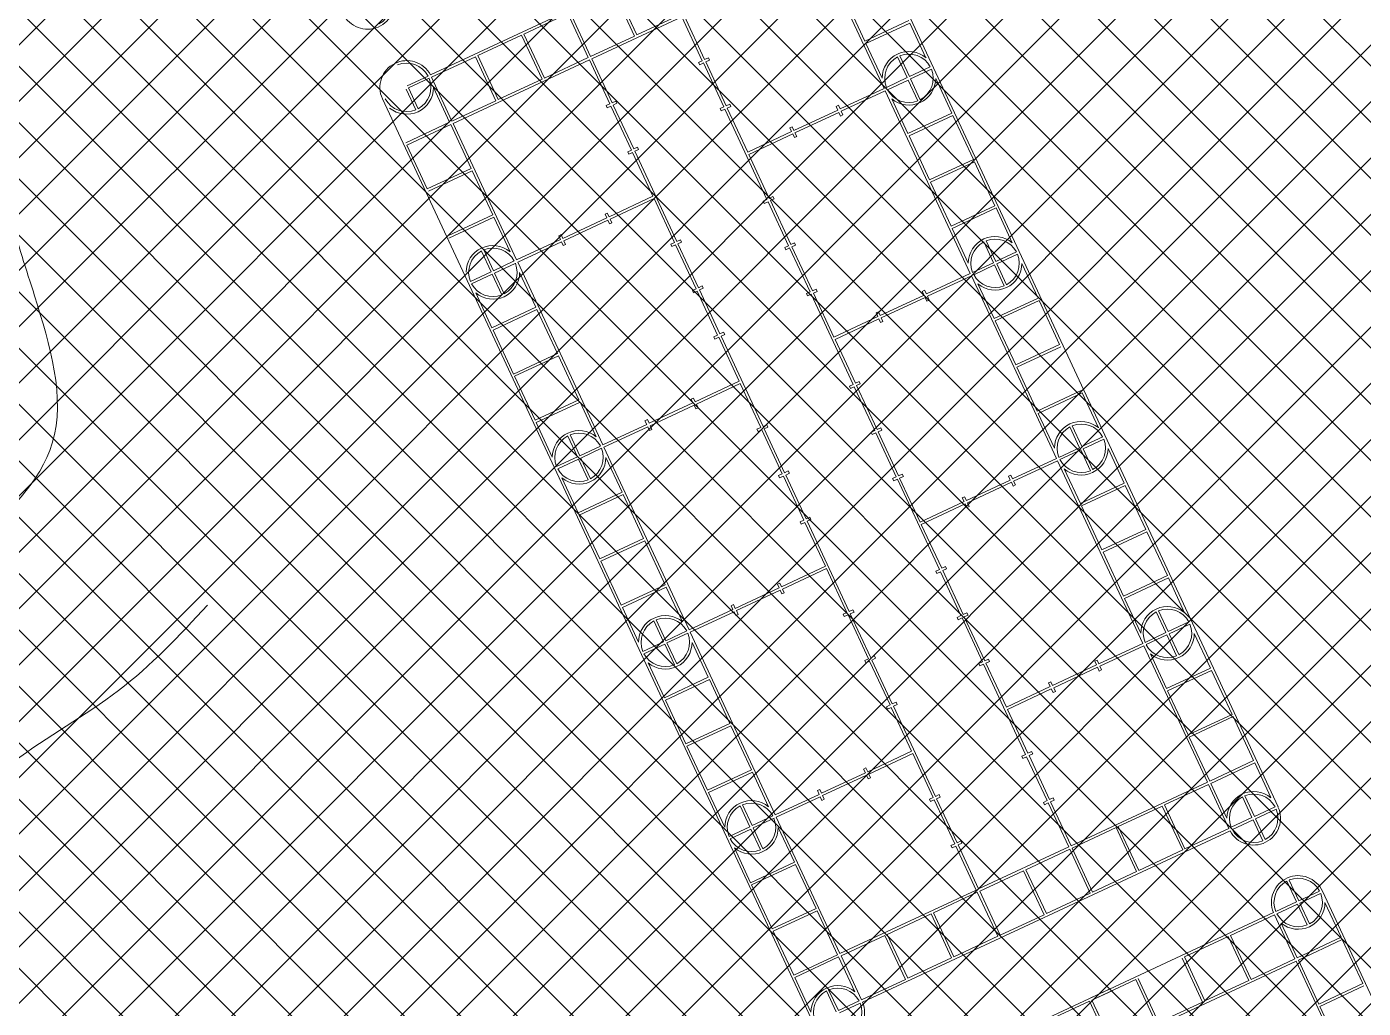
# Model space of a CAD drawing. Header units: millimetres. Extents: x 5637 to 6048, y 3385 to 3927.
# Drawn here: x 5875.78 to 5896.75, y 3644.55 to 3659.94 of the extents above; entities that cross this region are included whole.
import ezdxf

# ---------------------------------------------------------------- set-up
doc = ezdxf.new("R2010")
doc.units = ezdxf.units.MM
doc.layers.add('1', color=19, linetype='Continuous', lineweight=15)
doc.layers.add('hatch', color=253, linetype='Continuous', lineweight=13)
doc.layers.add('Contour Lines', color=253, linetype='Continuous')
doc.layers.add('plants1', color=7, linetype='Continuous', true_color=0x89ee5d)
pattern_1 = [(45, (2816.3681, -1263.7476), (-0.265165043, 0.265165043), []), (135, (2816.3681, -1263.7476), (-0.79549513, 0.265165043), [0.9375, -0.5625])]
pattern_2 = [(45, (2816.3681, -1263.7476), (-0.44194174, 0.44194174), []), (135, (2816.3681, -1263.7476), (-0.44194174, -0.44194174), [])]

# ---------------------------------------------------------------- blocks, each defined once
blk = doc.blocks.new('4125')
at = {"lineweight": 20, "ltscale": 0.5}
for p, q in [((3321.026, 4942.089), (3320.874, 4942.415)), ((3321.062, 4942.106), (3320.91, 4942.431)), ((3320.7, 4941.937), (3321.026, 4942.089)), ((3321.062, 4942.106), (3321.388, 4942.258)), ((3321.079, 4942.069), (3321.404, 4942.221)), ((3321.433, 4942.257), (3328.195, 4927.756)), ((3314.898, 4939.232), (3320.663, 4941.92)), ((3319.991, 4941.562), (3320.68, 4941.883)), ((3320.68, 4941.883), (3321.001, 4941.195)), ((3320.717, 4941.901), (3321.042, 4942.052)), ((3321.194, 4941.727), (3321.042, 4942.052)), ((3321.231, 4941.744), (3321.079, 4942.069)), ((3321.472, 4942.078), (3321.726, 4941.533)), ((3320.783, 4941.756), (3321.037, 4941.212)), ((3319.266, 4941.224), (3319.955, 4941.545)), ((3319.955, 4941.545), (3320.276, 4940.857)), ((3319.991, 4941.562), (3320.312, 4940.873)), ((3321.037, 4941.212), (3321.726, 4941.533)), ((3321.054, 4941.175), (3321.743, 4941.496)), ((3321.743, 4941.496), (3322.064, 4940.808)), ((3318.879, 4940.161), (3321.018, 4941.158)), ((3319.23, 4941.207), (3319.551, 4940.518)), ((3319.266, 4941.224), (3319.587, 4940.535)), ((3320.312, 4940.873), (3321.001, 4941.195)), ((3321.018, 4941.158), (3322.015, 4939.02)), ((3321.054, 4941.175), (3321.375, 4940.486)), ((3317.816, 4940.548), (3318.505, 4940.869)), ((3318.505, 4940.869), (3318.826, 4940.18)), ((3318.541, 4940.886), (3318.862, 4940.197)), ((3319.587, 4940.535), (3320.276, 4940.857)), ((3317.8, 4940.584), (3318.125, 4940.736)), ((3317.816, 4940.548), (3318.142, 4940.7)), ((3321.375, 4940.486), (3322.064, 4940.808)), ((3321.392, 4940.45), (3322.081, 4940.771)), ((3317.091, 4940.21), (3317.78, 4940.531)), ((3317.78, 4940.531), (3318.101, 4939.842)), ((3317.816, 4940.548), (3318.137, 4939.859)), ((3318.862, 4940.197), (3319.551, 4940.518)), ((3321.392, 4940.45), (3321.714, 4939.761)), ((3317.412, 4939.521), (3317.091, 4940.21)), ((3318.137, 4939.859), (3317.883, 4940.404)), ((3316.366, 4939.872), (3317.055, 4940.193)), ((3317.376, 4939.504), (3317.055, 4940.193)), ((3317.429, 4939.485), (3318.843, 4940.144)), ((3318.137, 4939.859), (3318.826, 4940.18)), ((3318.843, 4940.144), (3319.164, 4939.455)), ((3318.879, 4940.161), (3319.2, 4939.472)), ((3321.714, 4939.761), (3322.402, 4940.083)), ((3321.73, 4939.725), (3322.419, 4940.046)), ((3322.419, 4940.046), (3322.673, 4939.502)), ((3315.641, 4939.534), (3316.33, 4939.855)), ((3316.33, 4939.855), (3316.651, 4939.166)), ((3316.366, 4939.872), (3316.687, 4939.183)), ((3317.412, 4939.521), (3318.101, 4939.842)), ((3321.73, 4939.725), (3321.985, 4939.18)), ((3314.915, 4939.195), (3315.605, 4939.517)), ((3315.254, 4938.471), (3317.393, 4939.468)), ((3315.605, 4939.517), (3315.926, 4938.828)), ((3315.641, 4939.534), (3315.962, 4938.845)), ((3316.687, 4939.183), (3317.376, 4939.504)), ((3317.714, 4938.779), (3317.393, 4939.468)), ((3317.75, 4938.796), (3317.429, 4939.485)), ((3319.164, 4939.455), (3319.106, 4939.428)), ((3319.123, 4939.392), (3319.106, 4939.428)), ((3319.181, 4939.419), (3319.123, 4939.392)), ((3319.181, 4939.419), (3319.502, 4938.73)), ((3319.259, 4939.499), (3319.2, 4939.472)), ((3319.276, 4939.463), (3319.217, 4939.436)), ((3319.217, 4939.436), (3319.538, 4938.747)), ((3319.276, 4939.463), (3319.259, 4939.499)), ((3322.378, 4939.189), (3322.226, 4939.514)), ((3322.414, 4939.205), (3322.262, 4939.531)), ((3314.536, 4939.063), (3314.862, 4939.215)), ((3314.553, 4939.027), (3314.88, 4939.179)), ((3315.237, 4938.507), (3314.916, 4939.196)), ((3315.962, 4938.845), (3316.651, 4939.166)), ((3322.378, 4939.189), (3322.052, 4939.037)), ((3322.74, 4939.357), (3322.414, 4939.205)), ((3322.757, 4939.321), (3322.431, 4939.169)), ((3322.583, 4938.843), (3322.431, 4939.169)), ((3322.825, 4939.177), (3323.079, 4938.633)), ((3314.669, 4938.684), (3314.517, 4939.01)), ((3314.705, 4938.701), (3314.553, 4939.027)), ((3315.201, 4938.49), (3314.947, 4939.035)), ((3322.015, 4939.02), (3321.326, 4938.698)), ((3322.032, 4938.983), (3321.343, 4938.662)), ((3322.032, 4938.983), (3323.368, 4936.119)), ((3322.395, 4939.152), (3322.069, 4939)), ((3322.547, 4938.827), (3322.395, 4939.152)), ((3320.908, 4924.358), (3314.146, 4938.859)), ((3315.237, 4938.507), (3315.926, 4938.828)), ((3317.714, 4938.779), (3317.656, 4938.752)), ((3317.673, 4938.716), (3317.656, 4938.752)), ((3317.731, 4938.743), (3317.673, 4938.716)), ((3318.052, 4938.054), (3317.731, 4938.743)), ((3317.809, 4938.823), (3317.75, 4938.796)), ((3317.825, 4938.787), (3317.767, 4938.76)), ((3318.088, 4938.071), (3317.767, 4938.76)), ((3317.825, 4938.787), (3317.809, 4938.823)), ((3319.597, 4938.774), (3319.538, 4938.747)), ((3319.614, 4938.738), (3319.555, 4938.711)), ((3319.614, 4938.738), (3319.597, 4938.774)), ((3321.299, 4938.756), (3321.263, 4938.739)), ((3321.263, 4938.739), (3321.29, 4938.681)), ((3321.299, 4938.756), (3321.326, 4938.698)), ((3322.136, 4938.856), (3322.39, 4938.311)), ((3319.502, 4938.73), (3319.444, 4938.703)), ((3319.461, 4938.667), (3319.444, 4938.703)), ((3319.519, 4938.694), (3319.461, 4938.667)), ((3319.519, 4938.694), (3320.178, 4937.28)), ((3319.555, 4938.711), (3319.877, 4938.022)), ((3321.29, 4938.681), (3320.601, 4938.36)), ((3321.307, 4938.645), (3320.618, 4938.324)), ((3321.307, 4938.645), (3321.334, 4938.587)), ((3321.37, 4938.604), (3321.334, 4938.587)), ((3321.343, 4938.662), (3321.37, 4938.604)), ((3322.39, 4938.311), (3323.079, 4938.633)), ((3322.407, 4938.275), (3323.095, 4938.596)), ((3323.095, 4938.596), (3323.417, 4937.908)), ((3314.512, 4938.169), (3315.201, 4938.49)), ((3314.529, 4938.132), (3315.218, 4938.454)), ((3315.539, 4937.765), (3315.218, 4938.454)), ((3316.251, 4936.332), (3315.254, 4938.471)), ((3320.565, 4938.343), (3319.877, 4938.022)), ((3320.574, 4938.418), (3320.538, 4938.401)), ((3320.538, 4938.401), (3320.565, 4938.343)), ((3320.574, 4938.418), (3320.601, 4938.36)), ((3320.618, 4938.324), (3320.645, 4938.265)), ((3314.85, 4937.444), (3314.529, 4938.132)), ((3320.582, 4938.307), (3319.893, 4937.986)), ((3320.582, 4938.307), (3320.609, 4938.249)), ((3320.645, 4938.265), (3320.609, 4938.249)), ((3322.407, 4938.275), (3322.728, 4937.586)), ((3318.052, 4938.054), (3317.994, 4938.027)), ((3318.011, 4937.991), (3317.994, 4938.027)), ((3318.069, 4938.018), (3318.011, 4937.991)), ((3318.39, 4937.329), (3318.069, 4938.018)), ((3318.147, 4938.098), (3318.088, 4938.071)), ((3318.164, 4938.062), (3318.105, 4938.035)), ((3318.765, 4936.621), (3318.105, 4938.035)), ((3318.164, 4938.062), (3318.147, 4938.098)), ((3319.893, 4937.986), (3320.215, 4937.297)), ((3322.728, 4937.586), (3323.417, 4937.908)), ((3314.85, 4937.444), (3315.539, 4937.765)), ((3314.867, 4937.407), (3315.556, 4937.729)), ((3315.877, 4937.04), (3315.556, 4937.729)), ((3322.745, 4937.55), (3323.434, 4937.871)), ((3323.434, 4937.871), (3323.755, 4937.182)), ((3322.745, 4937.55), (3323.066, 4936.861)), ((3318.39, 4937.329), (3317.701, 4937.008)), ((3318.407, 4937.293), (3317.718, 4936.972)), ((3318.728, 4936.604), (3318.407, 4937.293)), ((3320.178, 4937.28), (3320.12, 4937.253)), ((3320.273, 4937.324), (3320.215, 4937.297)), ((3320.29, 4937.288), (3320.232, 4937.261)), ((3320.29, 4937.288), (3320.273, 4937.324)), ((3317.674, 4937.066), (3317.638, 4937.049)), ((3317.674, 4937.066), (3317.701, 4937.008)), ((3320.137, 4937.217), (3320.12, 4937.253)), ((3320.195, 4937.244), (3320.137, 4937.217)), ((3320.195, 4937.244), (3320.516, 4936.555)), ((3320.232, 4937.261), (3320.553, 4936.572)), ((3323.066, 4936.861), (3323.755, 4937.182)), ((3323.083, 4936.825), (3323.772, 4937.146)), ((3323.772, 4937.146), (3324.026, 4936.601)), ((3315.17, 4936.71), (3315.877, 4937.04)), ((3315.187, 4936.674), (3315.894, 4937.004)), ((3316.148, 4936.459), (3315.894, 4937.004)), ((3317.665, 4936.991), (3316.976, 4936.67)), ((3317.682, 4936.955), (3316.993, 4936.633)), ((3317.638, 4937.049), (3317.665, 4936.991)), ((3317.682, 4936.955), (3317.709, 4936.896)), ((3317.745, 4936.913), (3317.709, 4936.896)), ((3317.718, 4936.972), (3317.745, 4936.913)), ((3316.94, 4936.653), (3316.251, 4936.332)), ((3316.949, 4936.728), (3316.913, 4936.711)), ((3316.913, 4936.711), (3316.94, 4936.653)), ((3316.949, 4936.728), (3316.976, 4936.67)), ((3318.823, 4936.648), (3318.765, 4936.621)), ((3318.84, 4936.612), (3318.823, 4936.648)), ((3323.083, 4936.825), (3323.337, 4936.28)), ((3315.853, 4936.146), (3315.701, 4936.471)), ((3315.853, 4936.146), (3315.701, 4936.471)), ((3315.889, 4936.163), (3315.737, 4936.488)), ((3316.957, 4936.617), (3316.268, 4936.295)), ((3316.957, 4936.617), (3316.984, 4936.558)), ((3317.02, 4936.575), (3316.984, 4936.558)), ((3316.993, 4936.633), (3317.02, 4936.575)), ((3318.728, 4936.604), (3318.67, 4936.577)), ((3318.687, 4936.541), (3318.67, 4936.577)), ((3318.745, 4936.568), (3318.687, 4936.541)), ((3319.066, 4935.879), (3318.745, 4936.568)), ((3318.84, 4936.612), (3318.781, 4936.585)), ((3319.103, 4935.896), (3318.781, 4936.585)), ((3320.516, 4936.555), (3320.458, 4936.528)), ((3320.475, 4936.492), (3320.458, 4936.528)), ((3320.533, 4936.519), (3320.475, 4936.492)), ((3320.533, 4936.519), (3320.855, 4935.83)), ((3320.611, 4936.599), (3320.553, 4936.572)), ((3320.628, 4936.563), (3320.57, 4936.536)), ((3320.57, 4936.536), (3320.891, 4935.847)), ((3320.628, 4936.563), (3320.611, 4936.599)), ((3323.73, 4936.288), (3323.578, 4936.614)), ((3323.767, 4936.305), (3323.615, 4936.631)), ((3324.092, 4936.457), (3323.767, 4936.305)), ((3316.215, 4936.315), (3315.889, 4936.163)), ((3316.231, 4936.278), (3315.906, 4936.126)), ((3317.604, 4933.431), (3316.268, 4936.295)), ((3323.73, 4936.288), (3323.405, 4936.136)), ((3323.747, 4936.252), (3323.421, 4936.1)), ((3323.899, 4935.926), (3323.747, 4936.252)), ((3324.109, 4936.421), (3323.783, 4936.269)), ((3323.935, 4935.943), (3323.783, 4936.269)), ((3324.177, 4936.277), (3324.431, 4935.732)), ((3315.853, 4936.146), (3315.527, 4935.994)), ((3315.869, 4936.109), (3315.544, 4935.958)), ((3316.021, 4935.784), (3315.869, 4936.109)), ((3316.021, 4935.784), (3315.869, 4936.109)), ((3316.058, 4935.801), (3315.906, 4936.126)), ((3316.553, 4935.59), (3316.299, 4936.134)), ((3323.368, 4936.119), (3322.679, 4935.798)), ((3323.385, 4936.083), (3322.695, 4935.762)), ((3323.385, 4936.083), (3324.72, 4933.219)), ((3315.864, 4935.269), (3315.61, 4935.813)), ((3319.066, 4935.879), (3319.008, 4935.852)), ((3319.025, 4935.816), (3319.008, 4935.852)), ((3319.083, 4935.843), (3319.025, 4935.816)), ((3319.404, 4935.154), (3319.083, 4935.843)), ((3319.161, 4935.923), (3319.103, 4935.896)), ((3319.178, 4935.887), (3319.12, 4935.86)), ((3319.441, 4935.171), (3319.12, 4935.86)), ((3319.178, 4935.887), (3319.161, 4935.923)), ((3320.855, 4935.83), (3320.796, 4935.803)), ((3320.813, 4935.767), (3320.796, 4935.803)), ((3320.949, 4935.874), (3320.891, 4935.847)), ((3320.966, 4935.838), (3320.908, 4935.811)), ((3320.908, 4935.811), (3321.229, 4935.122)), ((3320.966, 4935.838), (3320.949, 4935.874)), ((3322.651, 4935.856), (3322.615, 4935.839)), ((3322.615, 4935.839), (3322.642, 4935.781)), ((3322.651, 4935.856), (3322.679, 4935.798)), ((3323.488, 4935.956), (3323.742, 4935.411)), ((3315.864, 4935.269), (3316.553, 4935.59)), ((3320.871, 4935.794), (3320.813, 4935.767)), ((3320.871, 4935.794), (3321.531, 4934.38)), ((3322.642, 4935.781), (3321.954, 4935.46)), ((3322.659, 4935.745), (3321.97, 4935.424)), ((3322.659, 4935.745), (3322.686, 4935.686)), ((3322.723, 4935.703), (3322.686, 4935.686)), ((3322.695, 4935.762), (3322.723, 4935.703)), ((3323.742, 4935.411), (3324.431, 4935.732)), ((3323.759, 4935.375), (3324.448, 4935.696)), ((3324.448, 4935.696), (3324.769, 4935.007)), ((3315.881, 4935.232), (3316.57, 4935.553)), ((3316.891, 4934.865), (3316.57, 4935.553)), ((3321.917, 4935.443), (3321.229, 4935.122)), ((3321.934, 4935.407), (3321.246, 4935.086)), ((3321.926, 4935.518), (3321.89, 4935.501)), ((3321.89, 4935.501), (3321.917, 4935.443)), ((3321.926, 4935.518), (3321.954, 4935.46)), ((3321.934, 4935.407), (3321.961, 4935.348)), ((3321.97, 4935.424), (3321.998, 4935.365)), ((3316.202, 4934.543), (3315.881, 4935.232)), ((3319.499, 4935.198), (3319.441, 4935.171)), ((3319.516, 4935.162), (3319.499, 4935.198)), ((3321.998, 4935.365), (3321.961, 4935.348)), ((3323.759, 4935.375), (3324.08, 4934.686)), ((3319.404, 4935.154), (3319.346, 4935.127)), ((3319.363, 4935.09), (3319.346, 4935.127)), ((3319.421, 4935.118), (3319.363, 4935.09)), ((3319.743, 4934.429), (3319.421, 4935.118)), ((3319.516, 4935.162), (3319.458, 4935.135)), ((3320.117, 4933.721), (3319.458, 4935.135)), ((3321.246, 4935.086), (3321.567, 4934.397)), ((3324.08, 4934.686), (3324.769, 4935.007)), ((3324.097, 4934.65), (3324.786, 4934.971)), ((3316.202, 4934.543), (3316.891, 4934.865)), ((3316.219, 4934.507), (3316.908, 4934.828)), ((3317.229, 4934.14), (3316.908, 4934.828)), ((3324.097, 4934.65), (3324.418, 4933.961)), ((3316.541, 4933.818), (3316.219, 4934.507)), ((3319.743, 4934.429), (3319.054, 4934.108)), ((3319.759, 4934.393), (3319.071, 4934.071)), ((3320.081, 4933.704), (3319.759, 4934.393)), ((3321.531, 4934.38), (3321.472, 4934.353)), ((3321.489, 4934.317), (3321.472, 4934.353)), ((3321.548, 4934.344), (3321.489, 4934.317)), ((3321.548, 4934.344), (3321.869, 4933.655)), ((3321.625, 4934.424), (3321.567, 4934.397)), ((3321.642, 4934.388), (3321.584, 4934.361)), ((3321.584, 4934.361), (3321.905, 4933.672)), ((3321.642, 4934.388), (3321.625, 4934.424)), ((3316.541, 4933.818), (3317.229, 4934.14)), ((3319.027, 4934.166), (3318.99, 4934.149)), ((3318.99, 4934.149), (3319.018, 4934.091)), ((3319.027, 4934.166), (3319.054, 4934.108)), ((3324.418, 4933.961), (3325.107, 4934.282)), ((3324.435, 4933.925), (3325.124, 4934.246)), ((3325.124, 4934.246), (3325.378, 4933.701)), ((3316.557, 4933.782), (3317.246, 4934.103)), ((3317.5, 4933.559), (3317.246, 4934.103)), ((3319.018, 4934.091), (3318.329, 4933.77)), ((3319.034, 4934.054), (3318.346, 4933.733)), ((3319.034, 4934.054), (3319.062, 4933.996)), ((3319.098, 4934.013), (3319.062, 4933.996)), ((3319.071, 4934.071), (3319.098, 4934.013)), ((3324.435, 4933.925), (3324.689, 4933.38)), ((3316.811, 4933.237), (3316.557, 4933.782)), ((3318.292, 4933.753), (3317.604, 4933.431)), ((3318.309, 4933.716), (3317.621, 4933.395)), ((3318.302, 4933.828), (3318.265, 4933.811)), ((3318.265, 4933.811), (3318.292, 4933.753)), ((3318.302, 4933.828), (3318.329, 4933.77)), ((3318.309, 4933.716), (3318.337, 4933.658)), ((3318.346, 4933.733), (3318.373, 4933.675)), ((3320.081, 4933.704), (3320.022, 4933.677)), ((3320.175, 4933.748), (3320.117, 4933.721)), ((3320.192, 4933.712), (3320.134, 4933.684)), ((3320.192, 4933.712), (3320.175, 4933.748)), ((3325.083, 4933.388), (3324.931, 4933.714)), ((3325.119, 4933.405), (3324.967, 4933.731)), ((3317.205, 4933.246), (3317.053, 4933.571)), ((3317.241, 4933.262), (3317.089, 4933.588)), ((3318.373, 4933.675), (3318.337, 4933.658)), ((3320.039, 4933.64), (3320.022, 4933.677)), ((3320.098, 4933.668), (3320.039, 4933.64)), ((3320.419, 4932.979), (3320.098, 4933.668)), ((3320.455, 4932.996), (3320.134, 4933.684)), ((3321.869, 4933.655), (3321.811, 4933.628)), ((3321.827, 4933.592), (3321.811, 4933.628)), ((3321.886, 4933.619), (3321.827, 4933.592)), ((3321.886, 4933.619), (3322.207, 4932.93)), ((3321.963, 4933.699), (3321.905, 4933.672)), ((3321.98, 4933.663), (3321.922, 4933.636)), ((3321.922, 4933.636), (3322.243, 4932.947)), ((3321.98, 4933.663), (3321.963, 4933.699)), ((3325.445, 4933.557), (3325.119, 4933.405)), ((3325.462, 4933.521), (3325.136, 4933.369)), ((3317.567, 4933.414), (3317.241, 4933.262)), ((3317.584, 4933.378), (3317.258, 4933.226)), ((3318.956, 4930.531), (3317.621, 4933.395)), ((3325.083, 4933.388), (3324.757, 4933.236)), ((3325.1, 4933.352), (3324.774, 4933.2)), ((3325.252, 4933.026), (3325.1, 4933.352)), ((3325.288, 4933.043), (3325.136, 4933.369)), ((3325.529, 4933.377), (3325.783, 4932.832)), ((3317.205, 4933.246), (3316.879, 4933.094)), ((3317.222, 4933.209), (3316.896, 4933.057)), ((3317.374, 4932.883), (3317.222, 4933.209)), ((3317.41, 4932.9), (3317.258, 4933.226)), ((3317.906, 4932.69), (3317.651, 4933.234)), ((3324.72, 4933.219), (3324.031, 4932.898)), ((3324.737, 4933.183), (3324.048, 4932.862)), ((3324.737, 4933.183), (3326.073, 4930.319)), ((3317.217, 4932.368), (3316.963, 4932.913)), ((3320.419, 4932.979), (3320.36, 4932.952)), ((3320.377, 4932.915), (3320.36, 4932.952)), ((3320.436, 4932.942), (3320.377, 4932.915)), ((3320.757, 4932.254), (3320.436, 4932.942)), ((3320.513, 4933.023), (3320.455, 4932.996)), ((3320.53, 4932.987), (3320.472, 4932.959)), ((3320.793, 4932.271), (3320.472, 4932.959)), ((3320.53, 4932.987), (3320.513, 4933.023)), ((3322.207, 4932.93), (3322.149, 4932.903)), ((3322.166, 4932.866), (3322.149, 4932.903)), ((3322.224, 4932.894), (3322.166, 4932.866)), ((3322.224, 4932.894), (3322.883, 4931.48)), ((3322.301, 4932.974), (3322.243, 4932.947)), ((3322.318, 4932.938), (3322.26, 4932.911)), ((3322.26, 4932.911), (3322.581, 4932.222)), ((3322.318, 4932.938), (3322.301, 4932.974)), ((3323.995, 4932.881), (3323.306, 4932.56)), ((3324.004, 4932.956), (3323.968, 4932.939)), ((3323.968, 4932.939), (3323.995, 4932.881)), ((3324.004, 4932.956), (3324.031, 4932.898)), ((3324.84, 4933.056), (3325.095, 4932.511)), ((3317.217, 4932.368), (3317.906, 4932.69)), ((3317.234, 4932.332), (3317.922, 4932.653)), ((3318.244, 4931.964), (3317.922, 4932.653)), ((3324.012, 4932.845), (3323.323, 4932.524)), ((3324.012, 4932.845), (3324.039, 4932.786)), ((3324.075, 4932.803), (3324.039, 4932.786)), ((3324.048, 4932.862), (3324.075, 4932.803)), ((3325.095, 4932.511), (3325.783, 4932.832)), ((3325.111, 4932.475), (3325.8, 4932.796)), ((3325.8, 4932.796), (3326.121, 4932.107)), ((3323.27, 4932.543), (3322.581, 4932.222)), ((3323.287, 4932.507), (3322.598, 4932.185)), ((3323.279, 4932.618), (3323.243, 4932.601)), ((3323.243, 4932.601), (3323.27, 4932.543)), ((3323.279, 4932.618), (3323.306, 4932.56)), ((3323.287, 4932.507), (3323.314, 4932.448)), ((3323.35, 4932.465), (3323.314, 4932.448)), ((3323.323, 4932.524), (3323.35, 4932.465)), ((3325.111, 4932.475), (3325.433, 4931.786)), ((3317.555, 4931.643), (3317.234, 4932.332)), ((3320.757, 4932.254), (3320.699, 4932.227)), ((3320.851, 4932.298), (3320.793, 4932.271)), ((3320.868, 4932.262), (3320.81, 4932.234)), ((3321.469, 4930.821), (3320.81, 4932.234)), ((3320.868, 4932.262), (3320.851, 4932.298)), ((3320.715, 4932.19), (3320.699, 4932.227)), ((3320.774, 4932.217), (3320.715, 4932.19)), ((3321.095, 4931.529), (3320.774, 4932.217)), ((3322.598, 4932.185), (3322.919, 4931.497)), ((3325.433, 4931.786), (3326.121, 4932.107)), ((3325.45, 4931.75), (3326.138, 4932.071)), ((3326.138, 4932.071), (3326.459, 4931.382)), ((3317.555, 4931.643), (3318.244, 4931.964)), ((3317.572, 4931.607), (3318.261, 4931.928)), ((3318.582, 4931.239), (3318.261, 4931.928)), ((3317.893, 4930.918), (3317.572, 4931.607)), ((3325.45, 4931.75), (3325.771, 4931.061)), ((3321.095, 4931.529), (3320.406, 4931.207)), ((3321.112, 4931.492), (3320.423, 4931.171)), ((3321.433, 4930.804), (3321.112, 4931.492)), ((3322.883, 4931.48), (3322.825, 4931.453)), ((3322.842, 4931.416), (3322.825, 4931.453)), ((3322.9, 4931.444), (3322.842, 4931.416)), ((3322.9, 4931.444), (3323.221, 4930.755)), ((3322.978, 4931.524), (3322.919, 4931.497)), ((3322.995, 4931.488), (3322.936, 4931.46)), ((3322.936, 4931.46), (3323.257, 4930.772)), ((3322.995, 4931.488), (3322.978, 4931.524)), ((3317.893, 4930.918), (3318.582, 4931.239)), ((3317.91, 4930.882), (3318.599, 4931.203)), ((3318.853, 4930.658), (3318.599, 4931.203)), ((3320.37, 4931.191), (3319.681, 4930.869)), ((3320.379, 4931.266), (3320.343, 4931.249)), ((3320.343, 4931.249), (3320.37, 4931.191)), ((3320.379, 4931.266), (3320.406, 4931.207)), ((3325.771, 4931.061), (3326.459, 4931.382)), ((3325.788, 4931.025), (3326.476, 4931.346)), ((3326.476, 4931.346), (3326.73, 4930.801)), ((3320.387, 4931.154), (3319.698, 4930.833)), ((3320.387, 4931.154), (3320.414, 4931.096)), ((3320.45, 4931.113), (3320.414, 4931.096)), ((3320.423, 4931.171), (3320.45, 4931.113)), ((3325.788, 4931.025), (3326.042, 4930.48)), ((3318.164, 4930.337), (3317.91, 4930.882)), ((3319.645, 4930.852), (3318.956, 4930.531)), ((3319.662, 4930.816), (3318.973, 4930.495)), ((3319.654, 4930.928), (3319.618, 4930.911)), ((3319.618, 4930.911), (3319.645, 4930.852)), ((3319.654, 4930.928), (3319.681, 4930.869)), ((3319.662, 4930.816), (3319.689, 4930.758)), ((3319.725, 4930.775), (3319.689, 4930.758)), ((3319.698, 4930.833), (3319.725, 4930.775)), ((3321.433, 4930.804), (3321.375, 4930.776)), ((3321.392, 4930.74), (3321.375, 4930.776)), ((3321.45, 4930.767), (3321.392, 4930.74)), ((3321.771, 4930.079), (3321.45, 4930.767)), ((3321.528, 4930.848), (3321.469, 4930.821)), ((3321.544, 4930.811), (3321.486, 4930.784)), ((3321.807, 4930.095), (3321.486, 4930.784)), ((3321.544, 4930.811), (3321.528, 4930.848)), ((3323.316, 4930.799), (3323.257, 4930.772)), ((3323.333, 4930.763), (3323.316, 4930.799)), ((3326.435, 4930.488), (3326.283, 4930.814)), ((3326.471, 4930.505), (3326.319, 4930.831)), ((3318.557, 4930.345), (3318.405, 4930.671)), ((3318.594, 4930.362), (3318.442, 4930.688)), ((3323.221, 4930.755), (3323.163, 4930.728)), ((3323.18, 4930.691), (3323.163, 4930.728)), ((3323.238, 4930.719), (3323.18, 4930.691)), ((3323.238, 4930.719), (3323.559, 4930.03)), ((3323.333, 4930.763), (3323.274, 4930.735)), ((3323.274, 4930.735), (3323.596, 4930.047)), ((3326.797, 4930.657), (3326.471, 4930.505)), ((3326.814, 4930.621), (3326.488, 4930.469)), ((3318.919, 4930.514), (3318.594, 4930.362)), ((3318.936, 4930.478), (3318.61, 4930.326)), ((3320.308, 4927.631), (3318.973, 4930.495)), ((3326.435, 4930.488), (3326.109, 4930.336)), ((3326.452, 4930.452), (3326.126, 4930.3)), ((3326.604, 4930.126), (3326.452, 4930.452)), ((3326.64, 4930.143), (3326.488, 4930.469)), ((3326.882, 4930.477), (3327.136, 4929.932)), ((3318.557, 4930.345), (3318.231, 4930.193)), ((3318.574, 4930.309), (3318.248, 4930.157)), ((3318.726, 4929.983), (3318.574, 4930.309)), ((3318.762, 4930), (3318.61, 4930.326)), ((3319.258, 4929.789), (3319.004, 4930.334)), ((3326.073, 4930.319), (3325.384, 4929.998)), ((3326.089, 4930.283), (3325.401, 4929.962)), ((3326.089, 4930.283), (3327.087, 4928.144)), ((3326.193, 4930.156), (3326.447, 4929.611)), ((3318.569, 4929.468), (3318.315, 4930.013)), ((3321.771, 4930.079), (3321.713, 4930.051)), ((3321.73, 4930.015), (3321.713, 4930.051)), ((3321.788, 4930.042), (3321.73, 4930.015)), ((3322.109, 4929.354), (3321.788, 4930.042)), ((3321.866, 4930.123), (3321.807, 4930.095)), ((3321.883, 4930.086), (3321.824, 4930.059)), ((3322.145, 4929.37), (3321.824, 4930.059)), ((3321.883, 4930.086), (3321.866, 4930.123)), ((3323.559, 4930.03), (3323.501, 4930.003)), ((3323.518, 4929.966), (3323.501, 4930.003)), ((3323.576, 4929.993), (3323.518, 4929.966)), ((3323.576, 4929.993), (3324.235, 4928.58)), ((3323.654, 4930.074), (3323.596, 4930.047)), ((3323.671, 4930.038), (3323.612, 4930.01)), ((3323.612, 4930.01), (3323.934, 4929.322)), ((3323.671, 4930.038), (3323.654, 4930.074)), ((3325.347, 4929.981), (3324.659, 4929.66)), ((3325.364, 4929.945), (3324.676, 4929.623)), ((3325.357, 4930.056), (3325.32, 4930.039)), ((3325.32, 4930.039), (3325.347, 4929.981)), ((3325.357, 4930.056), (3325.384, 4929.998)), ((3325.364, 4929.945), (3325.392, 4929.886)), ((3325.401, 4929.962), (3325.428, 4929.903)), ((3326.447, 4929.611), (3327.136, 4929.932)), ((3318.569, 4929.468), (3319.258, 4929.789)), ((3318.586, 4929.432), (3319.275, 4929.753)), ((3319.596, 4929.064), (3319.275, 4929.753)), ((3324.632, 4929.718), (3324.595, 4929.701)), ((3324.632, 4929.718), (3324.659, 4929.66)), ((3325.428, 4929.903), (3325.392, 4929.886)), ((3326.464, 4929.575), (3327.153, 4929.896)), ((3327.153, 4929.896), (3327.474, 4929.207)), ((3324.622, 4929.643), (3323.934, 4929.322)), ((3324.639, 4929.607), (3323.951, 4929.285)), ((3324.595, 4929.701), (3324.622, 4929.643)), ((3324.639, 4929.607), (3324.667, 4929.548)), ((3324.703, 4929.565), (3324.667, 4929.548)), ((3324.676, 4929.623), (3324.703, 4929.565)), ((3326.464, 4929.575), (3326.785, 4928.886)), ((3318.907, 4928.743), (3318.586, 4929.432)), ((3322.109, 4929.354), (3322.051, 4929.326)), ((3322.068, 4929.29), (3322.051, 4929.326)), ((3322.126, 4929.317), (3322.068, 4929.29)), ((3322.447, 4928.628), (3322.126, 4929.317)), ((3322.204, 4929.398), (3322.145, 4929.37)), ((3322.221, 4929.361), (3322.162, 4929.334)), ((3322.822, 4927.92), (3322.162, 4929.334)), ((3322.221, 4929.361), (3322.204, 4929.398)), ((3323.951, 4929.285), (3324.272, 4928.597)), ((3326.785, 4928.886), (3327.474, 4929.207)), ((3326.802, 4928.85), (3327.491, 4929.171)), ((3327.491, 4929.171), (3327.812, 4928.482)), ((3318.907, 4928.743), (3319.596, 4929.064)), ((3318.924, 4928.707), (3319.613, 4929.028)), ((3319.934, 4928.339), (3319.613, 4929.028)), ((3319.245, 4928.018), (3318.924, 4928.707)), ((3326.802, 4928.85), (3327.123, 4928.161)), ((3322.447, 4928.628), (3321.759, 4928.307)), ((3322.464, 4928.592), (3321.775, 4928.271)), ((3322.785, 4927.903), (3322.464, 4928.592)), ((3324.235, 4928.58), (3324.177, 4928.552)), ((3324.194, 4928.516), (3324.177, 4928.552)), ((3324.252, 4928.543), (3324.194, 4928.516)), ((3324.252, 4928.543), (3324.574, 4927.855)), ((3324.33, 4928.624), (3324.272, 4928.597)), ((3324.347, 4928.587), (3324.289, 4928.56)), ((3324.289, 4928.56), (3324.61, 4927.871)), ((3324.347, 4928.587), (3324.33, 4928.624)), ((3327.812, 4928.482), (3327.123, 4928.161)), ((3319.245, 4928.018), (3319.934, 4928.339)), ((3319.262, 4927.982), (3319.951, 4928.303)), ((3320.205, 4927.758), (3319.951, 4928.303)), ((3321.722, 4928.29), (3321.033, 4927.969)), ((3321.739, 4928.254), (3321.05, 4927.933)), ((3321.731, 4928.366), (3321.695, 4928.349)), ((3321.695, 4928.349), (3321.722, 4928.29)), ((3321.731, 4928.366), (3321.759, 4928.307)), ((3321.739, 4928.254), (3321.766, 4928.196)), ((3321.775, 4928.271), (3321.803, 4928.213)), ((3327.829, 4928.446), (3327.14, 4928.124)), ((3327.829, 4928.446), (3328.083, 4927.901)), ((3321.803, 4928.213), (3321.766, 4928.196)), ((3327.087, 4928.144), (3324.948, 4927.146)), ((3327.104, 4928.108), (3326.415, 4927.786)), ((3327.104, 4928.108), (3327.425, 4927.419)), ((3327.14, 4928.124), (3327.394, 4927.58)), ((3319.516, 4927.437), (3319.262, 4927.982)), ((3320.997, 4927.952), (3320.308, 4927.631)), ((3321.014, 4927.916), (3320.325, 4927.595)), ((3321.006, 4928.027), (3320.97, 4928.011)), ((3320.97, 4928.011), (3320.997, 4927.952)), ((3321.006, 4928.027), (3321.033, 4927.969)), ((3321.014, 4927.916), (3321.041, 4927.858)), ((3321.078, 4927.875), (3321.041, 4927.858)), ((3321.05, 4927.933), (3321.078, 4927.875)), ((3322.785, 4927.903), (3322.727, 4927.876)), ((3322.744, 4927.84), (3322.727, 4927.876)), ((3322.802, 4927.867), (3322.744, 4927.84)), ((3323.123, 4927.178), (3322.802, 4927.867)), ((3322.88, 4927.948), (3322.822, 4927.92)), ((3322.897, 4927.911), (3322.839, 4927.884)), ((3323.16, 4927.195), (3322.839, 4927.884)), ((3322.897, 4927.911), (3322.88, 4927.948)), ((3324.574, 4927.855), (3324.515, 4927.827)), ((3324.668, 4927.899), (3324.61, 4927.871)), ((3324.685, 4927.862), (3324.627, 4927.835)), ((3324.627, 4927.835), (3324.948, 4927.146)), ((3324.685, 4927.862), (3324.668, 4927.899)), ((3327.787, 4927.588), (3327.636, 4927.914)), ((3327.824, 4927.605), (3327.672, 4927.931)), ((3319.91, 4927.445), (3319.758, 4927.771)), ((3319.946, 4927.462), (3319.794, 4927.788)), ((3324.532, 4927.791), (3324.515, 4927.827)), ((3324.59, 4927.818), (3324.532, 4927.791)), ((3324.59, 4927.818), (3324.912, 4927.13)), ((3326.379, 4927.769), (3325.69, 4927.448)), ((3326.379, 4927.769), (3326.7, 4927.081)), ((3326.415, 4927.786), (3326.736, 4927.098)), ((3328.15, 4927.757), (3327.824, 4927.605)), ((3328.166, 4927.72), (3327.841, 4927.568)), ((3319.91, 4927.445), (3319.584, 4927.293)), ((3320.272, 4927.614), (3319.946, 4927.462)), ((3320.289, 4927.578), (3319.963, 4927.426)), ((3320.115, 4927.1), (3319.963, 4927.426)), ((3321.323, 4925.456), (3320.325, 4927.595)), ((3320.61, 4926.889), (3320.356, 4927.434)), ((3325.654, 4927.431), (3324.965, 4927.11)), ((3325.654, 4927.431), (3325.975, 4926.743)), ((3325.69, 4927.448), (3326.011, 4926.759)), ((3327.425, 4927.419), (3326.736, 4927.098)), ((3327.787, 4927.588), (3327.462, 4927.436)), ((3327.804, 4927.552), (3327.479, 4927.4)), ((3327.956, 4927.226), (3327.804, 4927.552)), ((3327.993, 4927.243), (3327.841, 4927.568)), ((3319.927, 4927.409), (3319.601, 4927.257)), ((3320.078, 4927.083), (3319.927, 4927.409)), ((3327.442, 4927.383), (3321.677, 4924.694)), ((3323.218, 4927.222), (3323.16, 4927.195)), ((3323.235, 4927.186), (3323.218, 4927.222)), ((3319.921, 4926.568), (3319.667, 4927.113)), ((3323.123, 4927.178), (3323.065, 4927.151)), ((3323.082, 4927.115), (3323.065, 4927.151)), ((3323.14, 4927.142), (3323.082, 4927.115)), ((3323.462, 4926.453), (3323.14, 4927.142)), ((3323.235, 4927.186), (3323.177, 4927.159)), ((3323.498, 4926.47), (3323.177, 4927.159)), ((3324.912, 4927.13), (3323.498, 4926.47)), ((3324.929, 4927.093), (3324.24, 4926.772)), ((3324.929, 4927.093), (3325.25, 4926.404)), ((3324.965, 4927.11), (3325.286, 4926.421)), ((3326.7, 4927.081), (3326.011, 4926.759)), ((3319.921, 4926.568), (3320.61, 4926.889)), ((3319.938, 4926.532), (3320.627, 4926.853)), ((3320.948, 4926.164), (3320.627, 4926.853)), ((3324.204, 4926.755), (3323.515, 4926.434)), ((3324.204, 4926.755), (3324.525, 4926.066)), ((3324.24, 4926.772), (3324.561, 4926.083)), ((3325.975, 4926.743), (3325.286, 4926.421)), ((3320.26, 4925.843), (3319.938, 4926.532)), ((3323.462, 4926.453), (3321.323, 4925.456)), ((3323.478, 4926.417), (3322.79, 4926.096)), ((3323.8, 4925.728), (3323.478, 4926.417)), ((3323.836, 4925.745), (3323.515, 4926.434)), ((3325.25, 4926.404), (3324.561, 4926.083)), ((3320.26, 4925.843), (3320.948, 4926.164)), ((3320.276, 4925.807), (3320.965, 4926.128)), ((3321.286, 4925.439), (3320.965, 4926.128)), ((3322.753, 4926.079), (3322.065, 4925.758)), ((3322.753, 4926.079), (3323.075, 4925.39)), ((3322.79, 4926.096), (3323.111, 4925.407)), ((3324.525, 4926.066), (3323.836, 4925.745)), ((3320.598, 4925.118), (3320.276, 4925.807)), ((3322.028, 4925.741), (3321.34, 4925.42)), ((3322.028, 4925.741), (3322.35, 4925.052)), ((3322.065, 4925.758), (3322.386, 4925.069)), ((3323.8, 4925.728), (3323.111, 4925.407)), ((3321.286, 4925.439), (3320.598, 4925.118)), ((3321.303, 4925.403), (3320.615, 4925.082)), ((3321.557, 4924.858), (3321.303, 4925.403)), ((3321.661, 4924.731), (3321.34, 4925.42)), ((3323.075, 4925.39), (3322.386, 4925.069)), ((3320.869, 4924.537), (3320.615, 4925.082)), ((3322.35, 4925.052), (3321.661, 4924.731)), ((3321.262, 4924.545), (3321.11, 4924.871)), ((3321.298, 4924.562), (3321.146, 4924.888)), ((3321.625, 4924.714), (3321.298, 4924.562)), ((3321.641, 4924.678), (3321.315, 4924.526))]:
    blk.add_line(p, q, dxfattribs=at)
for centre, radius, start, end in [((3321.052, 4942.079), 0.42, 25, 202.2706), ((3321.052, 4942.079), 0.38, 118.017, 201.983), ((3321.052, 4942.079), 0.38, 28.017, 111.983), ((3321.052, 4942.079), 0.38, 298.017, 21.983), ((3321.052, 4942.079), 0.38, 208.017, 291.983), ((3321.052, 4942.079), 0.42, 230.2088, 359.7912), ((3322.405, 4939.179), 0.42, 50.2088, 179.7912), ((3314.527, 4939.036), 0.42, 27.7294, 205), ((3314.527, 4939.036), 0.38, 28.017, 111.983), ((3322.405, 4939.179), 0.38, 118.017, 201.983), ((3322.405, 4939.179), 0.38, 28.017, 111.983), ((3314.527, 4939.036), 0.38, 298.017, 21.983), ((3322.405, 4939.179), 0.42, 230.2088, 359.7912), ((3322.405, 4939.179), 0.38, 298.017, 21.983), ((3314.527, 4939.036), 0.42, 230.2088, 359.7912), ((3322.405, 4939.179), 0.38, 208.017, 291.983), ((3314.527, 4939.036), 0.38, 208.017, 291.983), ((3323.757, 4936.279), 0.42, 50.2088, 179.7912), ((3323.757, 4936.279), 0.38, 28.017, 111.983), ((3315.879, 4936.136), 0.42, 50.2088, 179.7912), ((3315.879, 4936.136), 0.38, 118.017, 201.983), ((3315.879, 4936.136), 0.38, 28.017, 111.983), ((3323.757, 4936.279), 0.38, 118.017, 201.983), ((3315.879, 4936.136), 0.38, 298.017, 21.983), ((3323.757, 4936.279), 0.42, 230.2088, 359.7912), ((3323.757, 4936.279), 0.38, 298.017, 21.983), ((3315.879, 4936.136), 0.42, 230.2088, 359.7912), ((3323.757, 4936.279), 0.38, 208.017, 291.983), ((3315.879, 4936.136), 0.38, 208.017, 291.983), ((3325.109, 4933.379), 0.42, 50.2088, 179.7912), ((3325.109, 4933.379), 0.38, 118.017, 201.983), ((3325.109, 4933.379), 0.38, 28.017, 111.983), ((3317.231, 4933.236), 0.42, 50.2088, 179.7912), ((3317.231, 4933.236), 0.38, 118.017, 201.983), ((3317.231, 4933.236), 0.38, 28.017, 111.983), ((3325.109, 4933.379), 0.38, 298.017, 21.983), ((3317.231, 4933.236), 0.38, 298.017, 21.983), ((3325.109, 4933.379), 0.42, 230.2088, 359.7912), ((3317.231, 4933.236), 0.42, 230.2088, 359.7912), ((3325.109, 4933.379), 0.38, 208.017, 291.983), ((3317.231, 4933.236), 0.38, 208.017, 291.983), ((3326.462, 4930.478), 0.42, 50.2088, 179.7912), ((3326.462, 4930.478), 0.38, 118.017, 201.983), ((3326.462, 4930.478), 0.38, 28.017, 111.983), ((3318.584, 4930.336), 0.42, 50.2088, 179.7912), ((3318.584, 4930.336), 0.38, 118.017, 201.983), ((3318.584, 4930.336), 0.38, 28.017, 111.983), ((3326.462, 4930.478), 0.38, 298.017, 21.983), ((3318.584, 4930.336), 0.38, 298.017, 21.983), ((3326.462, 4930.478), 0.42, 230.2088, 359.7912), ((3318.584, 4930.336), 0.38, 208.017, 291.983), ((3318.584, 4930.336), 0.42, 230.2088, 359.7912), ((3326.462, 4930.478), 0.38, 208.017, 291.983), ((3319.936, 4927.435), 0.42, 50.2088, 179.7912), ((3327.814, 4927.578), 0.42, 50.2088, 179.7912), ((3327.814, 4927.578), 0.38, 118.017, 201.983), ((3327.814, 4927.578), 0.38, 28.017, 111.983), ((3319.936, 4927.435), 0.38, 118.017, 201.983), ((3319.936, 4927.435), 0.38, 28.017, 111.983), ((3327.814, 4927.578), 0.42, 207.7294, 25), ((3327.814, 4927.578), 0.38, 298.017, 21.983), ((3319.936, 4927.435), 0.42, 230.2088, 359.7912), ((3319.936, 4927.435), 0.38, 298.017, 21.983), ((3319.936, 4927.435), 0.38, 208.017, 291.983), ((3327.814, 4927.578), 0.38, 208.017, 291.983), ((3321.289, 4924.535), 0.42, 50.2088, 179.7912), ((3321.289, 4924.535), 0.38, 28.017, 111.983), ((3321.289, 4924.535), 0.42, 205, 22.2706), ((3321.289, 4924.535), 0.38, 118.017, 201.983), ((3321.289, 4924.535), 0.38, 298.017, 21.983)]:
    blk.add_arc(centre, radius, start, end, dxfattribs=at)

msp = doc.modelspace()

# ---------------------------------------------------------------- hatches: boundary and pattern name
at = {"layer": 'hatch'}
h = msp.add_hatch(dxfattribs=at)
h.set_pattern_fill('ANSI37', color=256, scale=5, style=0)
h.set_pattern_definition(pattern_2)
edge = h.paths.add_edge_path()
edge.add_line((5825.959, 3727.53), (5824.661, 3726.848))
edge.add_line((5824.661, 3726.848), (5824.633, 3726.83))
edge.add_line((5824.633, 3726.83), (5832.542, 3710.894))
edge.add_arc((5842.826, 3718.231), 12.633, 215.5093, 246.4014)
edge.add_line((5837.769, 3706.655), (5873.946, 3691.476))
edge.add_arc((5876.095, 3696.599), 5.556, 247.2383, 292.4085)
edge.add_line((5878.213, 3691.463), (5912.268, 3707.343))
edge.add_line((5912.268, 3707.343), (5953.931, 3618.863))
edge.add_arc((5958.321, 3620.931), 4.852, 205.2152, 299.5026)
edge.add_line((5960.711, 3616.707), (5960.014, 3617.927))
edge.add_arc((5958.43, 3620.892), 3.362, 202.8338, 298.1028, ccw=False)
edge.add_line((5955.332, 3619.588), (5955.38, 3619.719))
edge.add_line((5955.38, 3619.719), (5912.987, 3709.333))
edge.add_line((5912.987, 3709.333), (5876.811, 3692.556))
edge.add_arc((5875.942, 3694.43), 2.065, 262.0917, 294.8805, ccw=False)
edge.add_line((5875.658, 3692.384), (5854.574, 3701.231))
edge.add_line((5854.574, 3701.231), (5838.224, 3708.092))
edge.add_arc((5842.149, 3717.446), 10.144, 205.3505, 247.2355, ccw=False)
edge.add_arc((5704.39, 3652.179), 142.294, 25.35045, 26.55666)
edge.add_arc((6385.682, 3992.7), 619.359, 205.34932, 206.556661, ccw=False)
at = {"layer": 'hatch', "true_color": 0xfacfb6}
h = msp.add_hatch(dxfattribs=at)
h.set_pattern_fill('ANSI37', color=254, scale=5, style=0)
h.set_pattern_definition(pattern_2)
edge = h.paths.add_edge_path()
edge.add_line((5878.829, 3678.671), (5875.803, 3683.321))
edge.add_line((5875.803, 3683.321), (5872.515, 3685.988))
edge.add_line((5872.515, 3685.988), (5856.784, 3692.726))
edge.add_line((5856.784, 3692.726), (5853.899, 3685.821))
edge.add_line((5853.899, 3685.821), (5870.749, 3641.341))
edge.add_line((5870.749, 3641.341), (5871.554, 3641.709))
edge.add_line((5871.554, 3641.709), (5872.192, 3640.575))
edge.add_line((5872.192, 3640.575), (5875.639, 3632.801))
edge.add_line((5875.639, 3632.801), (5874.822, 3632.427))
edge.add_line((5874.822, 3632.427), (5874.947, 3632.154))
edge.add_line((5874.947, 3632.154), (5869.994, 3629.887))
edge.add_line((5869.994, 3629.887), (5880.512, 3607.185))
edge.add_line((5880.512, 3607.185), (5890.723, 3611.96))
edge.add_line((5890.723, 3611.96), (5892.663, 3611.353))
edge.add_line((5892.663, 3611.353), (5903.03, 3607.838))
edge.add_line((5903.03, 3607.838), (5904.521, 3604.702))
edge.add_line((5904.521, 3604.702), (5908.078, 3597.417))
edge.add_line((5908.078, 3597.417), (5909.035, 3595.275))
edge.add_line((5909.035, 3595.275), (5900.443, 3591.019))
edge.add_line((5900.443, 3591.019), (5903.882, 3583.645))
edge.add_line((5903.882, 3583.645), (5910.274, 3586.625))
edge.add_line((5910.274, 3586.625), (5909.697, 3591.484))
edge.add_line((5909.697, 3591.484), (5920.318, 3596.68))
edge.add_line((5920.318, 3596.68), (5924.14, 3594.674))
edge.add_line((5924.14, 3594.674), (5930.823, 3597.795))
edge.add_line((5930.823, 3597.795), (5929.982, 3599.687))
edge.add_line((5929.982, 3599.687), (5928.81, 3600.057))
edge.add_line((5928.81, 3600.057), (5928.945, 3600.47))
edge.add_line((5928.945, 3600.47), (5924.276, 3602.176))
edge.add_line((5924.276, 3602.176), (5920.393, 3610.824))
edge.add_line((5920.393, 3610.824), (5918.609, 3609.885))
edge.add_line((5918.609, 3609.885), (5913.336, 3620.953))
edge.add_line((5913.336, 3620.953), (5915.389, 3621.936))
edge.add_line((5915.389, 3621.936), (5915.04, 3622.671))
edge.add_line((5915.04, 3622.671), (5889.656, 3677.108))
edge.add_arc((5887.979, 3680.619), 3.891, 203.5527, 295.535, ccw=False)
edge.add_line((5884.412, 3679.064), (5883.681, 3680.763))
edge.add_arc((5868.422, 3709.49), 32.529, 288.6599, 297.9765, ccw=False)
at = {"layer": 'plants1'}
h = msp.add_hatch(dxfattribs=at)
h.set_pattern_fill('ANSI38', color=256, scale=3, style=0)
h.set_pattern_definition(pattern_1)
edge = h.paths.add_edge_path()
edge.add_line((5897.406, 3740.542), (5897.69, 3738.928))
edge.add_line((5897.69, 3738.928), (5879.975, 3734.087))
edge.add_line((5879.975, 3734.087), (5854.544, 3722.537))
edge.add_line((5854.544, 3722.537), (5855.921, 3719.594))
edge.add_line((5855.921, 3719.594), (5855.304, 3719.452))
edge.add_line((5855.304, 3719.452), (5854.401, 3721.635))
edge.add_line((5854.401, 3721.635), (5848.465, 3718.93))
edge.add_line((5848.465, 3718.93), (5850.839, 3713.424))
edge.add_line((5850.839, 3713.424), (5842.699, 3709.94))
edge.add_line((5842.699, 3709.94), (5839.802, 3715.921))
edge.add_line((5839.802, 3715.921), (5834.577, 3713.547))
edge.add_arc((5835.258, 3712.049), 1.645, 114.4309, 325.875)
edge.add_line((5836.619, 3711.127), (5856.472, 3702.488))
edge.add_line((5856.472, 3702.488), (5867.063, 3707.377))
edge.add_arc((5873.087, 3706.691), 6.063, 121.0494, 173.5092, ccw=False)
edge.add_line((5869.96, 3711.886), (5868.63, 3714.781))
edge.add_line((5868.63, 3714.781), (5869.722, 3716.205))
edge.add_line((5869.722, 3716.205), (5871.955, 3719.006))
edge.add_line((5871.955, 3719.006), (5876.44, 3722.77))
edge.add_line((5876.44, 3722.77), (5878.957, 3724.099))
edge.add_line((5878.957, 3724.099), (5882.852, 3726.045))
edge.add_line((5882.852, 3726.045), (5887.411, 3727.279))
edge.add_line((5887.411, 3727.279), (5891.59, 3727.564))
edge.add_line((5891.59, 3727.564), (5894.367, 3727.801))
edge.add_line((5894.367, 3727.801), (5896.124, 3727.468))
edge.add_line((5896.124, 3727.468), (5897.406, 3724.716))
edge.add_line((5897.406, 3724.716), (5899.924, 3725.048))
edge.add_line((5899.924, 3725.048), (5902.583, 3724.288))
edge.add_line((5902.583, 3724.288), (5904.293, 3722.627))
edge.add_line((5904.293, 3722.627), (5905.148, 3721.156))
edge.add_line((5905.148, 3721.156), (5905.433, 3718.877))
edge.add_line((5905.433, 3718.877), (5905.034, 3716.996))
edge.add_line((5905.034, 3716.996), (5903.805, 3714.931))
edge.add_line((5903.805, 3714.931), (5902.107, 3713.142))
edge.add_line((5902.107, 3713.142), (5904.825, 3706.694))
edge.add_line((5904.825, 3706.694), (5913.602, 3710.951))
edge.add_line((5913.602, 3710.951), (5916.989, 3704.038))
edge.add_line((5916.989, 3704.038), (5916.039, 3703.468))
edge.add_line((5916.039, 3703.468), (5955.399, 3619.772))
edge.add_arc((5958.514, 3621.237), 3.442, 205.1864, 296.568)
edge.add_line((5960.054, 3618.158), (5960.718, 3616.734))
edge.add_line((5960.718, 3616.734), (5970.054, 3621.193))
edge.add_line((5970.054, 3621.193), (5969.567, 3622.223))
edge.add_line((5969.567, 3622.223), (5974.517, 3624.736))
edge.add_line((5974.517, 3624.736), (5976.902, 3619.604))
edge.add_line((5976.902, 3619.604), (5973.215, 3617.867))
edge.add_line((5973.215, 3617.867), (5974.596, 3615.201))
edge.add_line((5974.596, 3615.201), (5975.945, 3615.83))
edge.add_line((5975.945, 3615.83), (5983.474, 3599.69))
edge.add_line((5983.474, 3599.69), (5982.171, 3599.086))
edge.add_line((5982.171, 3599.086), (5986.474, 3589.776))
edge.add_line((5986.474, 3589.776), (5989.056, 3590.759))
edge.add_line((5989.056, 3590.759), (5986.295, 3595.671))
edge.add_line((5986.295, 3595.671), (5986.825, 3610.766))
edge.add_line((5986.825, 3610.766), (5987.3, 3617.696))
edge.add_line((5987.3, 3617.696), (5954.74, 3636.972))
edge.add_line((5954.74, 3636.972), (5927.557, 3685.881))
edge.add_line((5927.557, 3685.881), (5923.14, 3693.618))
edge.add_line((5923.14, 3693.618), (5917.569, 3703.578))
edge.add_line((5917.569, 3703.578), (5922.936, 3711.078))
edge.add_line((5922.936, 3711.078), (5922.789, 3717.743))
edge.add_line((5922.789, 3717.743), (5908.778, 3729.752))
edge.add_line((5908.778, 3729.752), (5898.459, 3739.013))
edge.add_line((5898.459, 3739.013), (5897.652, 3740.296))
edge.add_line((5897.652, 3740.296), (5897.059, 3741.366))
edge.add_line((5897.059, 3741.366), (5897.406, 3740.542))
h = msp.add_hatch(dxfattribs=at)
h.set_pattern_fill('ANSI38', color=256, scale=3, style=0)
h.set_pattern_definition(pattern_1)
edge = h.paths.add_edge_path()
edge.add_line((5867.34, 3539.402), (5867.92, 3539.013))
edge.add_line((5867.92, 3539.013), (5868.308, 3538.645))
edge.add_line((5868.308, 3538.645), (5868.752, 3538.148))
edge.add_line((5868.752, 3538.148), (5869.041, 3537.742))
edge.add_line((5869.041, 3537.742), (5873.636, 3527.954))
edge.add_line((5873.636, 3527.954), (5903.83, 3542.008))
edge.add_line((5903.83, 3542.008), (5918.292, 3541.262))
edge.add_line((5918.292, 3541.262), (5941.162, 3551.495))
edge.add_line((5941.162, 3551.495), (5950.483, 3563.852))
edge.add_line((5950.483, 3563.852), (5964.275, 3570.231))
edge.add_line((5964.275, 3570.231), (5965.741, 3570.87))
edge.add_arc((5969.427, 3564.866), 7.045, 27.8009, 121.5464, ccw=False)
edge.add_arc((5969.675, 3565.205), 6.671, -45.7784, 26.2211, ccw=False)
edge.add_line((5974.327, 3560.424), (5968.693, 3565.053))
edge.add_line((5968.693, 3565.053), (5960.295, 3566.736))
edge.add_line((5960.295, 3566.736), (5952.863, 3563.409))
edge.add_line((5952.863, 3563.409), (5951.176, 3562.582))
edge.add_line((5951.176, 3562.582), (5942, 3550.445))
edge.add_line((5942, 3550.445), (5918.535, 3539.942))
edge.add_line((5918.535, 3539.942), (5904.708, 3540.697))
edge.add_line((5904.708, 3540.697), (5873.015, 3526.282))
edge.add_line((5873.015, 3526.282), (5867.474, 3538.114))
edge.add_line((5867.474, 3538.114), (5850.757, 3543.697))
edge.add_line((5850.757, 3543.697), (5843.662, 3553.614))
edge.add_arc((5860.091, 3565.369), 20.202, 201.3953, 215.5839, ccw=False)
edge.add_line((5841.281, 3557.999), (5825.633, 3591.334))
edge.add_line((5825.633, 3591.334), (5826.243, 3603.828))
edge.add_line((5826.243, 3603.828), (5807.932, 3643.213))
edge.add_line((5807.932, 3643.213), (5807.544, 3643.019))
edge.add_line((5807.544, 3643.019), (5797.983, 3663.178))
edge.add_line((5797.983, 3663.178), (5798.221, 3663.231))
edge.add_line((5798.221, 3663.231), (5798.431, 3663.244))
edge.add_arc((5796.471, 3658.681), 4.965, 43.2819, 66.7604, ccw=False)
edge.add_arc((5798.419, 3659.931), 2.724, 20.3316, 52.2783, ccw=False)
edge.add_line((5800.974, 3660.877), (5827.02, 3605.063))
edge.add_arc((5822.581, 3602.992), 4.898, -5.6385, 25.0165, ccw=False)
edge.add_line((5827.456, 3602.511), (5827.027, 3592.341))
edge.add_arc((5831.442, 3591.753), 4.454, 172.4152, 196.7576)
edge.add_line((5827.177, 3590.469), (5842.181, 3557.926))
edge.add_line((5842.181, 3557.926), (5843.932, 3555.588))
edge.add_line((5843.932, 3555.588), (5844.458, 3554.733))
edge.add_line((5844.458, 3554.733), (5845.512, 3553.146))
edge.add_line((5845.512, 3553.146), (5846.227, 3552.147))
edge.add_line((5846.227, 3552.147), (5850.021, 3546.975))
edge.add_arc((5853.593, 3549.596), 4.43, 216.2648, 225.9659)
edge.add_arc((5856.006, 3552.091), 7.901, 225.9659, 233.1983)
edge.add_arc((5852.865, 3547.894), 2.659, 233.1983, 246.1025)
edge.add_arc((5864.548, 3574.26), 31.498, 246.1025, 247.3946)
edge.add_line((5852.441, 3545.182), (5866.919, 3539.623))
edge.add_line((5866.919, 3539.623), (5867.34, 3539.402))
h = msp.add_hatch(dxfattribs=at)
h.set_pattern_fill('ANSI38', color=256, scale=3, style=0)
h.set_pattern_definition(pattern_1)
edge = h.paths.add_edge_path()
edge.add_line((5725.364, 3655.929), (5797.285, 3662.691))
edge.add_line((5797.285, 3662.691), (5824.807, 3603.238))
edge.add_line((5824.807, 3603.238), (5824.228, 3590.88))
edge.add_line((5824.228, 3590.88), (5841.23, 3554.438))
edge.add_line((5841.23, 3554.438), (5849.602, 3542.469))
edge.add_line((5849.602, 3542.469), (5866.561, 3537.067))
edge.add_line((5866.561, 3537.067), (5872.441, 3524.382))
edge.add_line((5872.441, 3524.382), (5904.707, 3539.095))
edge.add_line((5904.707, 3539.095), (5918.188, 3538.464))
edge.add_line((5918.188, 3538.464), (5942.734, 3549.513))
edge.add_line((5942.734, 3549.513), (5952.304, 3561.86))
edge.add_line((5952.304, 3561.86), (5960.573, 3565.61))
edge.add_line((5960.573, 3565.61), (5967.929, 3564.035))
edge.add_line((5967.929, 3564.035), (5968.822, 3563.47))
edge.add_line((5968.822, 3563.47), (5964.54, 3561.462))
edge.add_line((5964.54, 3561.462), (5955.845, 3557.471))
edge.add_line((5955.845, 3557.471), (5946.359, 3544.948))
edge.add_line((5946.359, 3544.948), (5919.845, 3533.075))
edge.add_line((5919.845, 3533.075), (5906.098, 3533.757))
edge.add_line((5906.098, 3533.757), (5874.594, 3519.437))
edge.add_arc((5872.372, 3524.323), 5.368, 204.0277, 294.4439, ccw=False)
edge.add_line((5867.469, 3522.138), (5862.463, 3532.33))
edge.add_line((5862.463, 3532.33), (5846.443, 3537.982))
edge.add_line((5846.443, 3537.982), (5836.473, 3552.342))
edge.add_line((5836.473, 3552.342), (5835.014, 3554.644))
edge.add_line((5835.014, 3554.644), (5818.867, 3589.841))
edge.add_line((5818.867, 3589.841), (5819.521, 3602.274))
edge.add_line((5819.521, 3602.274), (5801.553, 3640.604))
edge.add_line((5801.553, 3640.604), (5788.295, 3640.187))
edge.add_line((5788.295, 3640.187), (5786.912, 3635.335))
edge.add_line((5786.912, 3635.335), (5741.72, 3631.437))
edge.add_line((5741.72, 3631.437), (5726.648, 3641.007))
edge.add_line((5726.648, 3641.007), (5725.364, 3655.929))

# ---------------------------------------------------------------- linework, layer by layer
at = {"layer": 'Contour Lines', "lineweight": 5, "ltscale": 0.5}
msp.add_spline([(5875.516, 3656.938), (5875.905, 3655.715), (5876.183, 3653.408), (5874.932, 3651.851), (5872.401, 3650.1), (5869.812, 3647.674), (5868.477, 3645.645), (5867.031, 3643.533), (5865.891, 3642.504)], degree=3, dxfattribs=at)
msp.add_open_spline([(5878.616, 3650.869), (5878.178, 3650.389), (5877.274, 3649.434), (5875.226, 3648.354), (5873.275, 3645.867), (5872.676, 3642.867), (5871.823, 3640.265), (5871.056, 3639.041), (5870.738, 3638.277), (5870.683, 3638.154)], degree=3, knots=[0.540318, 0.540318, 0.540318, 0.540318, 4.40871, 8.39206, 14.266771, 22.594279, 26.554137, 30.563561, 31.354354, 31.354354, 31.354354, 31.354354], dxfattribs=at)

# ---------------------------------------------------------------- block references
at = {"layer": '1', "ltscale": 0.2}
for p in [(2559.838, -1264.218), (2567.215, -1280.051), (2574.675, -1295.872)]:
    msp.add_blockref('4125', p, dxfattribs=at)

doc.saveas('drawing.dxf')
